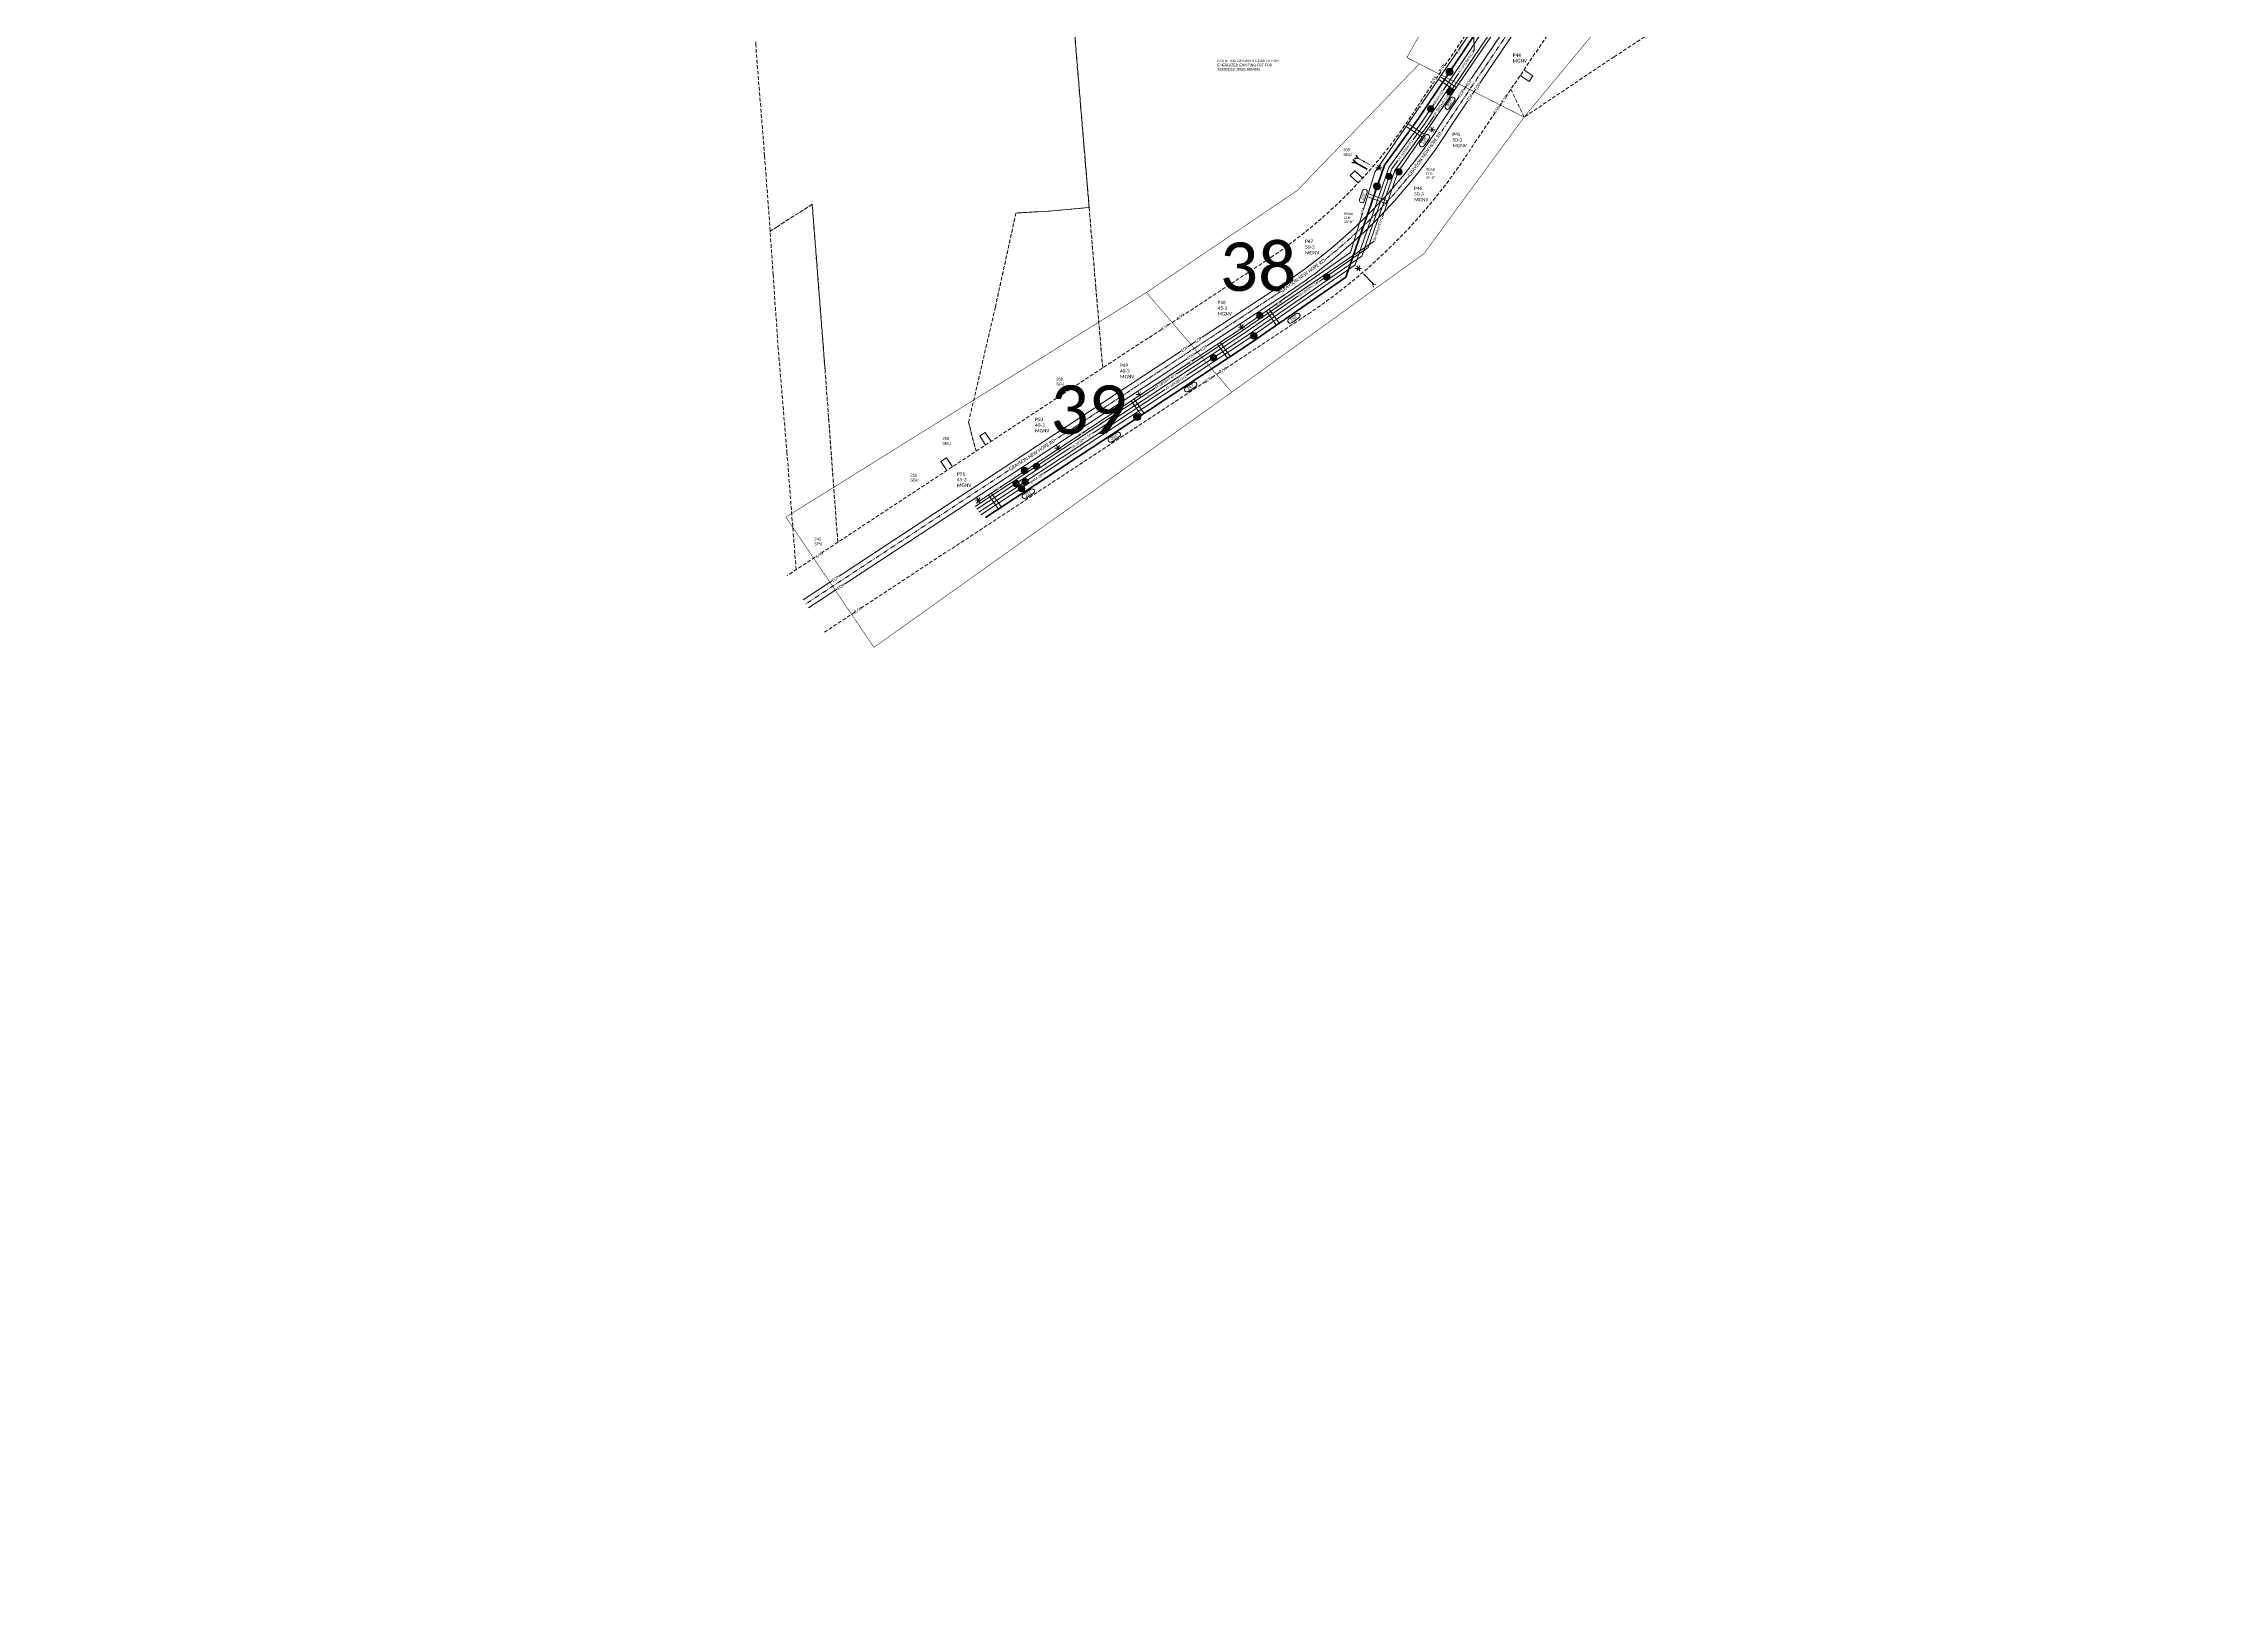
# Model space of a CAD drawing. Header units: inches. Extents: x 0 to 2372193, y 0 to 1426201.
# Drawn here: x 2362927 to 2367425, y 1418813 to 1421993 of the extents above; entities that cross this region are included whole.
import ezdxf
from ezdxf import colors
from ezdxf.entities.mleader import LeaderData, LeaderLine
from ezdxf.enums import TextEntityAlignment as Align
from ezdxf.math import Vec2, Vec3

# ---------------------------------------------------------------- set-up
doc = ezdxf.new("R2010")
doc.units = ezdxf.units.IN
doc.header["$MEASUREMENT"] = 0
doc.linetypes.add('DASHED', pattern=[0.75, 0.5, -0.25])
doc.linetypes.add('PHANTOM2', pattern=[1.25, 0.625, -0.125, 0.125, -0.125, 0.125, -0.125])
for name, color, linetype in [('ADDRESS', 6, 'Continuous'), ('AERIAL CABLE EX', 5, 'Continuous'), ('Center Line', 1, 'PHANTOM2'), ('EOP', 6, 'Continuous'), ('ga_clayton', 7, 'Continuous'), ('Grouping_Boundary', 2, 'Continuous'), ('LINE LABELS', 7, 'Continuous'), ('Parcels', 7, 'Continuous'), ('POLE INFO', 7, 'Continuous'), ('REELS BUBBLES', 87, 'Continuous'), ('Right_of_Way', 7, 'Continuous'), ('SPAN LENGTHS', 7, 'Continuous'), ('STREET NAMES', 250, 'Continuous')]:
    doc.layers.add(name, color=color, linetype=linetype)
for name, color, linetype, lineweight in [('AnchorGuyProposed', 1, 'Continuous', 50), ('AnchorGuyRemove', 7, 'Continuous', 0), ('DRIVEWAYS', 250, 'Continuous', 20), ('OVERLASH', 255, 'Continuous', 0), ('Poles', 7, 'Continuous', 0), ('PROP CABLE', 1, 'Continuous', 50), ('PROPOSED_AERIAL', 1, 'Continuous', 60), ('ROAD CLEARENCE TEXT', 7, 'Continuous', 0)]:
    doc.layers.add(name, color=color, linetype=linetype, lineweight=lineweight)
doc.styles.add('Annotative', font='arial.ttf')
doc.styles.add('calibri', font='calibri.ttf')
doc.styles.add('Legend', font='calibri.ttf')
doc.styles.add('PROPOSED', font='calibri.ttf')
doc.styles.get("Standard").update_dxf_attribs({"font": 'arial.ttf'})

# ---------------------------------------------------------------- blocks, each defined once
blk = doc.blocks.new('_Open90')
at = {"color": 0, "linetype": 'ByBlock', "lineweight": -2}
for p, q in [((0, 0), (-1, 0)), ((-0.5, 0.5), (0, 0)), ((0, 0), (-0.5, -0.5))]:
    blk.add_line(p, q, dxfattribs=at)
blk = doc.blocks.new('ACMAP_ANN_TEMPLATE_SPANS')
at = {"color": 0, "linetype": 'ByBlock', "lineweight": -2}
for p, q in [((-8.2, 12.5), (22.7, 12.5)), ((-8.2, -4.5), (22.7, -4.5))]:
    blk.add_line(p, q, dxfattribs=at)
for centre, start, end in [((-8.2, 4), 90, 270), ((22.7, 4), 270, 90)]:
    blk.add_arc(centre, 8.49, start, end, dxfattribs=at)
at = {"color": 18, "lineweight": 50, "true_color": 0x000000, "style": 'Annotative'}
blk.add_attdef('AERIALFOOT', text='', height=10, dxfattribs=at).set_placement((6.7, 4.7), align=Align.MIDDLE_CENTER)
blk = doc.blocks.new('POLES')
at = {"layer": 'Poles'}
for points in [[(-0.9, 1.7), (1.1, -1.8)], [(-0.9, -1.8), (1.1, 1.7)], [(-2, -0.1), (2.2, -0.1)]]:
    blk.add_lwpolyline(points, dxfattribs=at)
blk = doc.blocks.new('*U271')
for points in [[(0, 0), (-7.5, -1.1)], [(-7.5, -1.1), (-9.8, -0.4)], [(-7.5, -1.1), (-9.5, -2.4)], [(-8.6, -0.4), (-9.4, -0.8)], [(-8.4, -2.1), (-9.3, -2)], [(-8.8, -1), (-9.2, -0.2)], [(-8.9, -2.5), (-8.8, -1.6)], [(-8.3, -1.6), (-8.4, -0.8)], [(-7.5, -1.1), (-7.4, -0.9)], [(-7.4, -1.2), (-7.5, -1.1)], [(-3.4, -0.8), (-4.1, -0.3)], [(-4, -0.9), (-3.5, -0.2)]]:
    blk.add_lwpolyline(points)
blk = doc.blocks.new('*U272')
for p, q in [((0, 0), (-7.5, -1.1)), ((-7.5, -1.1), (-9.8, -0.4)), ((-9.5, -2.4), (-7.5, -1.1)), ((-8.3, -1.6), (-8.4, -0.8)), ((-7.5, -1.1), (-7.4, -0.9)), ((-7.4, -1.2), (-7.5, -1.1))]:
    blk.add_line(p, q)
blk = doc.blocks.new('*U275')
blk.add_line((8.2, -1.9), (8.4, -1.1))
for points in [[(0, 0), (7.5, -1.3)], [(7.5, -1.3), (7.3, -1.4)], [(7.4, -1.1), (7.5, -1.3)], [(9.4, -2.7), (7.5, -1.3), (9.7, -0.7)]]:
    blk.add_lwpolyline(points)
blk = doc.blocks.new('*U310')
at = {"linetype": 'Continuous', "lineweight": 0, "true_color": 0xffffff}
h = blk.add_hatch(color=7, dxfattribs=at)
h.dxf.hatch_style = 1
h.paths.add_polyline_path([(-0.122, 0, 1), (0.122, 0, 1)])
at = {"color": 0, "linetype": 'ByBlock', "lineweight": -2}
blk.add_circle((0, 0), 0.122, dxfattribs=at)
at = {"color": 0, "linetype": 'ByBlock', "lineweight": -2, "style": 'PROPOSED'}
blk.add_attdef('CCFN', text='', height=0.0844, dxfattribs=at).set_placement((0, 0), align=Align.MIDDLE_CENTER)
at = {"color": 0, "linetype": 'ByBlock', "lineweight": -2, "flags": 104}
blk.add_attdef('CCFA', text='', height=0.0844, dxfattribs=at).set_placement((0.206, 0.09), align=Align.TOP_LEFT)
blk = doc.blocks.new('*U419')
at = {"linetype": 'Continuous', "lineweight": 0}
for p, q in [((-0.01, -4), (-3.08, 0.16)), ((0.79, -3.4), (-2.28, 0.75))]:
    blk.add_line(p, q, dxfattribs=at)
blk = doc.blocks.new('*U420')
at = {"linetype": 'Continuous', "lineweight": 0}
for p, q in [((-0.01, -4), (-3.08, 0.16)), ((0.79, -3.4), (-2.28, 0.75))]:
    blk.add_line(p, q, dxfattribs=at)
blk = doc.blocks.new('*U421')
at = {"linetype": 'Continuous', "lineweight": 0}
for p, q in [((-0.01, -4), (-3.08, 0.16)), ((0.79, -3.4), (-2.28, 0.75))]:
    blk.add_line(p, q, dxfattribs=at)
blk = doc.blocks.new('*U392')
at = {"linetype": 'Continuous', "lineweight": 0}
for p, q in [((-0.01, -4), (-3.08, 0.16)), ((0.79, -3.4), (-2.28, 0.75))]:
    blk.add_line(p, q, dxfattribs=at)
blk = doc.blocks.new('*U393')
at = {"linetype": 'Continuous', "lineweight": 0}
for p, q in [((-0.01, -4), (-3.08, 0.16)), ((0.79, -3.4), (-2.28, 0.75))]:
    blk.add_line(p, q, dxfattribs=at)
blk = doc.blocks.new('*U394')
at = {"linetype": 'Continuous', "lineweight": 0}
for p, q in [((-0.03, -4.78), (-3.11, 0.19)), ((0.82, -4.26), (-2.26, 0.72))]:
    blk.add_line(p, q, dxfattribs=at)
blk = doc.blocks.new('*U395')
at = {"linetype": 'Continuous', "lineweight": 0}
for p, q in [((-0.01, -4), (-3.08, 0.16)), ((0.79, -3.4), (-2.28, 0.75))]:
    blk.add_line(p, q, dxfattribs=at)
blk = doc.blocks.new('*U490')
at = {"linetype": 'Continuous', "lineweight": 0, "true_color": 0xffffff}
h = blk.add_hatch(color=7, dxfattribs=at)
h.dxf.hatch_style = 1
h.paths.add_polyline_path([(-0.122, 0, 1), (0.122, 0, 1)])
at = {"color": 0, "linetype": 'ByBlock', "lineweight": -2}
blk.add_circle((0, 0), 0.122, dxfattribs=at)
at = {"color": 0, "linetype": 'ByBlock', "lineweight": -2, "style": 'PROPOSED'}
blk.add_attdef('CCFN', text='', height=0.0844, dxfattribs=at).set_placement((0, 0), align=Align.MIDDLE_CENTER)
at = {"color": 0, "linetype": 'ByBlock', "lineweight": -2, "flags": 104}
blk.add_attdef('CCFA', text='', height=0.0844, dxfattribs=at).set_placement((0.206, 0.09), align=Align.TOP_LEFT)

msp = doc.modelspace()

# ---------------------------------------------------------------- linework, layer by layer
at = {"layer": 'AERIAL CABLE EX', "lineweight": 0}
msp.add_lwpolyline([(2367594.9, 1423276.7), (2367211.6, 1423134.9), (2366978.1, 1423105.4), (2366451.5, 1422756.7), (2366239.7, 1422561.3), (2366093.5, 1422341), (2366094.7, 1422184.6), (2365892, 1422048.2), (2365672.5, 1421727.6), (2365622.5, 1421561.9), (2365392.1, 1421401.9), (2365188.3, 1421267.8), (2365015.9, 1421154.5), (2364850.2, 1421045.4)], dxfattribs=at)
for points in [[(2367534.9, 1423231.3), (2367391.5, 1423181.8), (2367214.2, 1423112.2), (2367013.2, 1423099.1), (2366674, 1422872), (2366466.4, 1422738), (2366240.1, 1422525.9), (2366133.9, 1422359), (2366136.1, 1422203.2), (2365910.3, 1422051.7), (2365876.8, 1422008.8), (2365877.8, 1421979.8), (2365776.6, 1421829.1), (2365707.6, 1421734.5), (2365645.7, 1421554.7), (2365402.6, 1421386.3), (2365198.6, 1421252.1), (2365026.3, 1421138.7), (2364855.9, 1421026.7)], [(2367565, 1423234.2), (2367400.5, 1423177.5), (2367393.9, 1423175.3), (2367237.1, 1423113.7), (2367215.7, 1423105.3), (2366987.7, 1423090.5), (2366890.1, 1423025.1), (2366670.1, 1422877.8), (2366462.1, 1422743.6), (2366412.8, 1422697.3), (2366235.1, 1422530.8), (2366154.1, 1422401.5), (2366126.8, 1422361.1), (2366129.3, 1422190.2), (2365913.5, 1422045.4), (2365770.9, 1421833.2), (2365701.4, 1421737.8), (2365632.1, 1421536.8), (2365406.6, 1421380.5), (2365202.5, 1421246.3), (2365030.1, 1421132.9), (2364859.8, 1421020.9)], [(2367512.6, 1423231), (2367389.1, 1423188.4), (2367212.7, 1423119.1), (2367038.7, 1423107.8), (2366677.9, 1422866.2), (2366470.8, 1422732.5), (2366245.5, 1422521.4), (2366140.9, 1422356.9), (2366142.9, 1422216.2), (2365964.9, 1422096.7), (2365782.3, 1421825.1), (2365713.9, 1421731.3), (2365659.3, 1421572.7), (2365591, 1421525.4)], [(2366157.3, 1422368.7), (2366147.9, 1422354.8), (2366149.7, 1422229.2), (2365990.5, 1422122.4), (2365786.5, 1421823.1), (2365720.2, 1421728), (2365671.2, 1421585.8), (2365394.8, 1421397.9), (2365191, 1421263.8), (2365018.6, 1421150.4), (2364848.2, 1421038.4)], [(2365591, 1421525.4), (2365398.7, 1421392.1), (2365194.8, 1421258), (2365022.4, 1421144.6), (2364852.1, 1421032.6)]]:
    msp.add_lwpolyline(points, dxfattribs=at).dxf.unprotected_set("ltscale", 0)
at = {"layer": 'DRIVEWAYS', "color": 1, "lineweight": 0}
for points in [[(2365980.3, 1421938.7), (2365998.7, 1421926.3), (2365991.1, 1421915.1), (2365972.8, 1421927.4)], [(2365638.5, 1421705.7), (2365622.2, 1421720.8), (2365631.5, 1421730.7), (2365647.7, 1421715.7)], [(2364870, 1421165.2), (2364857.8, 1421183.8), (2364869.2, 1421191.2), (2364881.3, 1421172.7)], [(2364790, 1421112.6), (2364777.8, 1421131.1), (2364789.1, 1421138.5), (2364801.3, 1421120.1)]]:
    msp.add_lwpolyline(points, dxfattribs=at)
at = {"layer": 'EOP', "color": 6, "lineweight": 0}
for points in [[(2364504.6, 1420829.1), (2365502.7, 1421485.6, 0.103775), (2365829.1, 1421821.9), (2366272.2, 1422478.1, -0.095217), (2366455.7, 1422666.7), (2366951.2, 1423001.3, -0.069074), (2367433.8, 1423224.8, -0.273612), (2367468.5, 1423216.3, 0.037295), (2367700.6, 1423021.6, -0.114982), (2368002, 1422693, 0.059176), (2368265.6, 1422310.2, 0.032124), (2368334.9, 1422234.2, -0.433878), (2368334.2, 1422190.4), (2368231.3, 1422097)], [(2366255.6, 1422489.2), (2365812.3, 1421832.9, -0.103817), (2365491.6, 1421502.2), (2364493.6, 1420845.9)]]:
    msp.add_lwpolyline(points, format="xyb", dxfattribs=at)
at = {"layer": 'Parcels', "color": 255, "linetype": 'DASHED', "lineweight": 0, "ltscale": 15}
for points in [[(2365111.5, 1421324.1), (2365097.3, 1421489.5), (2365083.5, 1421654.9), (2365071.8, 1421794.1), (2365049.3, 1422065.9), (2365026.5, 1422338.6), (2365024.5, 1422362.9), (2365201, 1422462.7), (2365204.5, 1422464.8), (2365372, 1422557.9), (2365418.5, 1422583.6), (2365486.5, 1422621.3), (2365588.5, 1422677.6), (2365679.5, 1422479.4), (2365775, 1422273.6), (2365882.1, 1422043.4)], [(2366134.7, 1422167.2), (2366229.2, 1422007), (2366166.5, 1421966), (2365980.7, 1421841.4), (2365953.4, 1421898.8)], [(2365049.3, 1422065.9), (2365071.8, 1421794.1), (2365083.5, 1421654.9), (2365082.6, 1421654.8), (2365081.4, 1421654.7), (2365000, 1421647.5), (2364932.5, 1421643.6), (2364890, 1421449.6), (2364834.8, 1421212.2), (2364850.2, 1421152.2)], [(2364565, 1420964.6), (2364538.7, 1421320.7), (2364514.2, 1421636.7), (2364512.4, 1421659.8), (2364512.2, 1421661.6), (2364511.4, 1421661.1), (2364439.9, 1421615.4), (2364425.6, 1421606.2), (2364425.5, 1421606.7), (2364417.1, 1421720.4), (2364414, 1421761.6), (2364410.5, 1421806.4), (2364397, 1421974.1), (2364396.2, 1421990.4), (2364395.9, 1421997)], [(2364479.1, 1420908.1), (2364460.2, 1421148.2), (2364442.2, 1421363.7), (2364431.7, 1421516), (2364425.6, 1421604.1), (2364425.6, 1421606.2), (2364439.9, 1421615.4), (2364511.4, 1421661.1), (2364512.2, 1421661.6), (2364512.4, 1421659.8), (2364514.2, 1421636.7), (2364538.7, 1421320.7), (2364565, 1420964.6)], [(2364850.2, 1421152.2), (2364834.8, 1421212.2), (2364890, 1421449.6), (2364932.5, 1421643.6), (2365000, 1421647.5), (2365081.4, 1421654.7), (2365082.6, 1421654.8), (2365083.5, 1421654.9), (2365097.3, 1421489.5), (2365111.5, 1421324.1)]]:
    msp.add_lwpolyline(points, dxfattribs=at)
at = {"layer": 'PROPOSED_AERIAL', "color": 5, "lineweight": 50}
msp.add_lwpolyline([(2365876.8, 1422008.8), (2365762.7, 1421838.9), (2365692.4, 1421742.5), (2365612.7, 1421511.2), (2365412.2, 1421372.2), (2365208, 1421237.9), (2365035.6, 1421124.5), (2364869.8, 1421015.5)], dxfattribs=at)
at = {"layer": 'Right_of_Way', "color": 3, "linetype": 'DASHED', "lineweight": 0, "ltscale": 15}
for points in [[(2364537.5, 1420779), (2365535.9, 1421435.6, 0.103656), (2365879.3, 1421789.1), (2366322.2, 1422444.8, -0.095182), (2366489.7, 1422617.2), (2366984.3, 1422951.2, -0.062462), (2367404.9, 1423152.6, 0.037542), (2367648.9, 1422947.9, -0.114927), (2367923, 1422649.9, 0.058765), (2368196.7, 1422252.3, 0.02478), (2368255.3, 1422186.3), (2368195.2, 1422131.8)], [(2366205.7, 1422522.5), (2365762.1, 1421865.7, -0.103949), (2365458.3, 1421552.1), (2364460.6, 1420896)]]:
    msp.add_lwpolyline(points, format="xyb", dxfattribs=at)

# ---------------------------------------------------------------- block references
at = {"layer": 'AnchorGuyProposed', "xscale": -3.5, "yscale": -3.5, "zscale": -3.5, "rotation": 143.2769644748171}
msp.add_blockref('*U272', (2365656.7, 1421734.4), dxfattribs=at)
at = {"layer": 'AnchorGuyRemove', "xscale": -3.5, "yscale": -3.5, "zscale": -3.5, "rotation": 143.2769644748171}
for name, p in [('*U271', (2365662.1, 1421743.6)), ('*U275', (2365649.4, 1421518.1))]:
    msp.add_blockref(name, p, dxfattribs=at)
at = {"layer": 'ga_clayton', "xscale": 3, "yscale": 3, "zscale": 3}
for p in [(2365790.7, 1421815.5), (2365680.9, 1421737.1), (2365638.5, 1421529.8), (2365397.8, 1421408.6), (2365186.3, 1421269.6), (2365018.9, 1421159.1), (2364854.8, 1421051.4)]:
    msp.add_blockref('POLES', p, dxfattribs=at)
at = {"layer": 'OVERLASH', "color": 18, "true_color": 0x000000, "xscale": 6.997610170159892, "yscale": 6.997610170159892, "zscale": 6.997610170159892, "rotation": 178.6214714704056}
for name, p in [('*U392', (2365454.3, 1421417.4)), ('*U421', (2365352.8, 1421349.6)), ('*U419', (2364880.9, 1421038.8))]:
    msp.add_blockref(name, p, dxfattribs=at)
at = {"layer": 'REELS BUBBLES', "color": 250, "lineweight": 0}
for name, p, xscale, yscale, zscale, values in [('*U310', (2365702.1, 1421719.3), 54.17900581686615, 54.17900581686615, 54.17900581686615, {'CCFN': '82'}), ('*U310', (2365677.3, 1421698.6), 60, 60, 60, {'CCFN': '14'}), ('*U490', (2365435.4, 1421432.1), 54.17900581686615, 54.17900581686615, 54.17900581686615, {'CCFN': '80'}), ('*U310', (2365423.2, 1421390.4), 54.17900581686615, 54.17900581686615, 54.17900581686615, {'CCFN': '83'}), ('*U310', (2365182.6, 1421222.9), 60, 60, 60, {'CCFN': '14'})]:
    msp.add_blockref(name, p, dxfattribs=dict(at, xscale=xscale, yscale=yscale, zscale=zscale)).add_auto_attribs(values)
at = {"layer": 'SPAN LENGTHS', "lineweight": 0}
ref = msp.add_blockref('ACMAP_ANN_TEMPLATE_SPANS', (2365827.4, 1421865.2), dxfattribs=dict(at, xscale=0.6, yscale=0.6, zscale=0.6, rotation=55.59901873294208))
ref.add_attrib('AERIALFOOT', "207'", dxfattribs={"layer": 'PROP CABLE', "height": 6, "rotation": 55.599, "style": 'Annotative'}).set_placement((2365827.4, 1421870.1), align=Align.MIDDLE_CENTER)
ref = msp.add_blockref('ACMAP_ANN_TEMPLATE_SPANS', (2365774.9, 1421787.9), dxfattribs=dict(at, xscale=0.6000000000000003, yscale=0.6000000000000003, zscale=0.6000000000000003, rotation=54.95638293492659))
ref.add_attrib('AERIALFOOT', "120'", dxfattribs={"layer": 'PROP CABLE', "height": 6, "rotation": 54.9564, "style": 'Annotative'}).set_placement((2365774.9, 1421792.8), align=Align.MIDDLE_CENTER)
ref = msp.add_blockref('ACMAP_ANN_TEMPLATE_SPANS', (2365650, 1421673.9), dxfattribs=dict(at, xscale=0.6, yscale=0.6, zscale=0.6, rotation=71.29294708004585))
ref.add_attrib('AERIALFOOT', "231'", dxfattribs={"layer": 'PROP CABLE', "height": 6, "rotation": 71.2929, "style": 'Annotative'}).set_placement((2365648.6, 1421678.6), align=Align.MIDDLE_CENTER)
ref = msp.add_blockref('ACMAP_ANN_TEMPLATE_SPANS', (2365503.9, 1421422.1), dxfattribs=dict(at, xscale=0.6, yscale=0.6, zscale=0.6, rotation=35.82903658794709))
ref.add_attrib('AERIALFOOT', "259'", dxfattribs={"layer": 'PROP CABLE', "height": 6, "rotation": 35.829, "style": 'Annotative'}).set_placement((2365505.5, 1421426.8), align=Align.MIDDLE_CENTER)
ref = msp.add_blockref('ACMAP_ANN_TEMPLATE_SPANS', (2365290.8, 1421280.5), dxfattribs=dict(at, xscale=0.5999999999999999, yscale=0.5999999999999999, zscale=0.5999999999999999, rotation=33.88381987134883))
ref.add_attrib('AERIALFOOT', "247'", dxfattribs={"layer": 'PROP CABLE', "height": 6, "rotation": 33.8838, "style": 'Annotative'}).set_placement((2365292.6, 1421285.1), align=Align.MIDDLE_CENTER)
ref = msp.add_blockref('ACMAP_ANN_TEMPLATE_SPANS', (2365133.3, 1421177.1), dxfattribs=dict(at, xscale=0.6000000000000001, yscale=0.6000000000000001, zscale=0.6000000000000001, rotation=34.6949242492548))
ref.add_attrib('AERIALFOOT', "202'", dxfattribs={"layer": 'PROP CABLE', "height": 6, "rotation": 34.6949, "style": 'Annotative'}).set_placement((2365134.9, 1421181.7), align=Align.MIDDLE_CENTER)
ref = msp.add_blockref('ACMAP_ANN_TEMPLATE_SPANS', (2364956, 1421060.3), dxfattribs=dict(at, xscale=0.5999999999999999, yscale=0.5999999999999999, zscale=0.5999999999999999, rotation=33.82432910977106))
ref.add_attrib('AERIALFOOT', "211'", dxfattribs={"layer": 'PROP CABLE', "height": 6, "rotation": 33.8243, "style": 'Annotative'}).set_placement((2364957.8, 1421064.9), align=Align.MIDDLE_CENTER)

# ---------------------------------------------------------------- texts
at = {"layer": 'ADDRESS', "color": 1, "lineweight": 35, "char_height": 6, "attachment_point": 1}
for s, insert in [('300\\PSBU', (2365607.7, 1421777.2)), ('260\\PSFU', (2365015.7, 1421303.9)), ('250\\PSBU', (2364780.9, 1421181.7)), ('250\\PSBU', (2364714.7, 1421105.9)), ('242\\PSFU', (2364516.6, 1420974.4))]:
    msp.add_mtext(s, dxfattribs=dict(at, insert=insert))
at = {"layer": 'Grouping_Boundary', "style": 'PROPOSED'}
for s, p in [('38', (2365353, 1421482.9)), ('39', (2365003.7, 1421188.1))]:
    msp.add_text(s, height=100, dxfattribs=at).set_placement(p)
at = {"layer": 'POLE INFO', "char_height": 7, "width": 0.296, "attachment_point": 1, "style": 'calibri'}
for s, insert in [('P44\\PMGNV', (2365957.1, 1421972.7)), ('P45\\P50-3\\PMGNV', (2365832.8, 1421809.5)), ('P46\\P50-3\\PMGNV', (2365753.8, 1421698.2)), ('P47\\P50-2\\PMGNV', (2365528.9, 1421588.7)), ('P48\\P45-3\\PMGNV', (2365348.4, 1421462.6)), ('P49\\P40-3\\PMGNV', (2365147.1, 1421332.9)), ('P50\\P40-3\\PMGNV', (2364971.8, 1421221.4)), ('P51\\P45-3\\PMGNV', (2364810.9, 1421109.1))]:
    msp.add_mtext(s, dxfattribs=dict(at, insert=insert))
at = {"layer": 'ROAD CLEARENCE TEXT', "lineweight": 50, "char_height": 5, "attachment_point": 1, "style": 'PROPOSED'}
for s, insert in [('ROAD CLR:\\P25\'-8"', (2365778.5, 1421735.8)), ('ROAD CLR:\\P20\'-8"', (2365609.6, 1421644.7))]:
    msp.add_mtext_dynamic_manual_height_columns(s, width=26.234, gutter_width=50, heights=[0], dxfattribs=dict(at, insert=insert))

# ---------------------------------------------------------------- leaders
at = {"layer": 'ga_clayton'}
ml = msp.add_multileader_mtext('Standard', dxfattribs=at)
ml.set_content('\\pxt10;NOTE: 749-772 UNITS COUNTS FOR\\P\\ptz;ENERGIZED EXISTING FBT FOR \\PADDRESS 748 (51995432)', color=256)
ml.set_leader_properties(color=256, linetype='ByLayer', lineweight=30)
ml.set_arrow_properties(name='OPEN90')
ml.build(insert=Vec2(0, 0))
ml.multileader.update_dxf_attribs({"leader_type": 2, "dogleg_length": 0.36, "arrow_head_size": 22.6, "scale": 5})
ctx = ml.context
ctx.base_point, ctx.scale, ctx.char_height, ctx.arrow_head_size, ctx.landing_gap_size, ctx.plane_origin = Vec3(2370638.2, 1425758.3), 5, 5.278, 22.6, 0.203, Vec3(2370622, 1425682.5)
notes = []
notes.append((ctx, [(0, (0, 0, 0), (0, 0), (1, 0), 1, [])]))
ctx.mtext.insert, ctx.mtext.width, ctx.mtext.defined_height, ctx.mtext.flow_direction = Vec3(2370638.4, 1425760.9), 154.065, 53.2, 5
ml = msp.add_multileader_mtext('Standard', dxfattribs=at)
ml.set_content('\\pxt10;NOTE: 773-778 UNITS COUNTS FOR\\P\\ptz;ENERGIZED EXISTING FBT FOR \\PADDRESS 788 (51991809)', color=256)
ml.set_leader_properties(color=256, linetype='ByLayer', lineweight=30)
ml.set_arrow_properties(name='OPEN90')
ml.build(insert=Vec2(0, 0))
ml.multileader.update_dxf_attribs({"leader_type": 2, "dogleg_length": 0.36, "arrow_head_size": 22.6, "scale": 5})
ctx = ml.context
ctx.base_point, ctx.scale, ctx.char_height, ctx.arrow_head_size, ctx.landing_gap_size, ctx.plane_origin = Vec3(2370772.5, 1425436.3), 5, 5.278, 22.6, 0.203, Vec3(2370756.3, 1425360.5)
notes.append((ctx, [(0, (0, 0, 0), (0, 0), (1, 0), 1, [])]))
ctx.mtext.insert, ctx.mtext.width, ctx.mtext.defined_height, ctx.mtext.flow_direction = Vec3(2370772.7, 1425438.9), 154.065, 53.2, 5
ml = msp.add_multileader_mtext('Standard', dxfattribs=at)
ml.set_content('\\pxt10;NOTE: 709-720 UNITS COUNTS FOR\\P\\ptz;ENERGIZED EXISTING FBT FOR \\PADDRESS 300(51985455)', color=256)
ml.set_leader_properties(color=256, linetype='ByLayer', lineweight=30)
ml.set_arrow_properties(name='OPEN90')
ml.build(insert=Vec2(0, 0))
ml.multileader.update_dxf_attribs({"leader_type": 2, "dogleg_length": 0.36, "arrow_head_size": 22.6, "scale": 5})
ctx = ml.context
ctx.base_point, ctx.scale, ctx.char_height, ctx.arrow_head_size, ctx.landing_gap_size, ctx.plane_origin = Vec3(2365348.1, 1421957.6), 5, 5.278, 22.6, 0.203, Vec3(2365331.9, 1421881.7)
notes.append((ctx, [(0, (0, 0, 0), (0, 0), (1, 0), 1, [])]))
ctx.mtext.insert, ctx.mtext.width, ctx.mtext.defined_height, ctx.mtext.flow_direction = Vec3(2365348.3, 1421960.2), 154.065, 53.2, 5
for ctx, leaders in notes:
    for number, flags, end, landing, length, lines in leaders:
        leader = LeaderData()
        leader.index, (leader.has_last_leader_line, leader.has_dogleg_vector, leader.attachment_direction) = number, flags
        leader.last_leader_point, leader.dogleg_vector, leader.dogleg_length = Vec3(end), Vec3(landing), length
        for number, points, colour, breaks in lines:
            line = LeaderLine()
            line.index, line.vertices, line.color, line.breaks = number, Vec3.list(points), colors.encode_raw_color(colour), breaks
            leader.lines.append(line)
        ctx.leaders.append(leader)

# ---------------------------------------------------------------- next in the draw order: texts
at = {"layer": 'AERIAL CABLE EX', "char_height": 5, "attachment_point": 5, "style": 'Legend', "bg_fill": 3, "box_fill_scale": 1.1, "bg_fill_color": 256, "bg_fill_transparency": 0}
for s, insert, width, rotation in [('\\pxqc;AT-3492B6-012', (2365860.2, 1421953.5), 51.258, 55.1403), ('BHAA-300', (2365804.5, 1421883.2), 32.473, 57.0193), ('\\pxqc;AT-3492B6-012', (2365736, 1421773.5), 51.258, 55.1403), ('\\pxqc;SR-5B92MT-072', (2365679.8, 1421610.9), 51.258, 71.1071), ('\\pxqc;SR-5B92MT-144', (2365536.8, 1421487.8), 51.258, 35.1404), ('\\pxqc;AT-3492B6-012', (2365262.3, 1421293.9), 51.258, 32.836), ('\\pxqc;SR-5B92MT-144', (2365068.3, 1421174.7), 51.258, 35.5549), ('BHAA-300', (2364975.7, 1421097.1), 32.473, 35.3414)]:
    msp.add_mtext(s, dxfattribs=dict(at, insert=insert, width=width, rotation=rotation))

# ---------------------------------------------------------------- next in the draw order: block references
at = {"layer": 'OVERLASH', "color": 18, "true_color": 0x000000, "xscale": 6.997610170159892, "yscale": 6.997610170159892, "zscale": 6.997610170159892, "rotation": 217.4531280992858}
msp.add_blockref('*U394', (2365680.9, 1421656.8), dxfattribs=at)
at = {"layer": 'REELS BUBBLES', "color": 250, "lineweight": 0, "xscale": 54.17900581686615, "yscale": 54.17900581686615, "zscale": 54.17900581686615}
msp.add_blockref('*U310', (2364944, 1421075.2), dxfattribs=at).add_auto_attribs({'CCFN': '83'})

# ---------------------------------------------------------------- next in the draw order: texts
at = {"layer": 'AERIAL CABLE EX', "char_height": 5, "width": 51.258, "attachment_point": 5, "style": 'Legend', "bg_fill": 3, "box_fill_scale": 1.1, "bg_fill_color": 256, "bg_fill_transparency": 0}
for s, insert, rotation in [('\\pxqc;SR-5B92MT-144', (2365809.5, 1421865.6), 55.3668), ('\\pxqc;SR-5B92MT-072', (2365241.4, 1421297), 33.1557)]:
    msp.add_mtext(s, dxfattribs=dict(at, insert=insert, rotation=rotation))

# ---------------------------------------------------------------- next in the draw order: linework, layer by layer
at = {"layer": 'Center Line', "color": 7, "linetype": 'PHANTOM2', "lineweight": 0, "ltscale": 15}
msp.add_lwpolyline([(2367453.2, 1423242.9, 0.069321), (2366945.7, 1423009.7), (2366450.1, 1422674.9, 0.095223), (2366263.9, 1422483.6), (2365820.7, 1421827.4, -0.103796), (2365497.1, 1421493.9), (2364499.1, 1420837.5)], format="xyb", dxfattribs=at)
msp.add_lwpolyline([(2367453.2, 1423242.9, 0.069321), (2366945.7, 1423009.7), (2366450.1, 1422674.9, 0.095223), (2366263.9, 1422483.6), (2365820.7, 1421827.4, -0.103796), (2365497.1, 1421493.9), (2364499.1, 1420837.5)], format="xyb", dxfattribs=at)
at = {"layer": 'Grouping_Boundary', "const_width": 1}
for points in [[(2366161.8, 1422600.6), (2366406.1, 1422458.3), (2366264.3, 1422183.3), (2365980.7, 1421841.4), (2365738.8, 1421964.3), (2365982.3, 1422397.2)], [(2365764.5, 1421951.2), (2365980.7, 1421841.4), (2365774, 1421559.8), (2365377.7, 1421274.1), (2365201.6, 1421479.8), (2365513, 1421690.3)], [(2365201.6, 1421479.8), (2365377.7, 1421274.1), (2364639.6, 1420747.8), (2364457.9, 1421016.5)]]:
    msp.add_lwpolyline(points, close=True, dxfattribs=at)

# ---------------------------------------------------------------- next in the draw order: block references
at = {"layer": 'OVERLASH', "color": 18, "true_color": 0x000000}
for name, p, xscale, yscale, zscale, rotation in [('*U395', (2365818.8, 1421897.4), 6.997610170159894, 6.997610170159894, 6.997610170159894, 199.0293314885834), ('*U393', (2365752, 1421800.7), 6.997610170159894, 6.997610170159894, 6.997610170159894, 199.0293314885834), ('*U420', (2365175.5, 1421231.7), 6.997610170159892, 6.997610170159892, 6.997610170159892, 178.6214714704056)]:
    msp.add_blockref(name, p, dxfattribs=dict(at, xscale=xscale, yscale=yscale, zscale=zscale, rotation=rotation))

# ---------------------------------------------------------------- next in the draw order: texts
at = {"color": 7, "char_height": 5, "attachment_point": 5, "style": 'Legend', "bg_fill": 3, "box_fill_scale": 1, "bg_fill_color": 256, "bg_fill_transparency": 0}
for insert, rotation in [((2365845.2, 1421978.1), 56.6638), ((2365768.1, 1421866.2), 56.6638), ((2365647.3, 1421647), 73.6289), ((2365474.7, 1421457.5), 32.4695), ((2365293, 1421336.7), 32.4695), ((2365068.2, 1421188.7), 32.4695), ((2364896.6, 1421075.9), 32.4695)]:
    msp.add_mtext_dynamic_manual_height_columns('10M', width=6.069, gutter_width=1, heights=[6.67], dxfattribs=dict(at, insert=insert, rotation=rotation))
at = {"layer": 'LINE LABELS', "char_height": 6, "attachment_point": 5, "style": 'Legend', "bg_fill": 3, "box_fill_scale": 1.1, "bg_fill_color": 256, "bg_fill_transparency": 0}
for s, insert, width, rotation in [('\\pxqc;R/W', (2365811.5, 1421943.2), 11.311, 57.0456), ('\\pxqc;EOP', (2365866.8, 1421913.4), 15.519, 56.2817), ('\\pxqc;R/W', (2365939.6, 1421878.4), 11.311, 54.9825), ('\\pxqc;R/W', (2365271.9, 1421429.5), 11.311, 35.1795), ('\\pxqc;EOP', (2365308.6, 1421381.8), 15.519, 34.4155), ('\\pxqc;R/W', (2365359.7, 1421319.8), 11.311, 33.1164), ('\\pxqc;R/W', (2364527.2, 1420938.5), 11.311, 35.1795), ('\\pxqc;EOP', (2364559.7, 1420889.4), 15.519, 34.4155), ('\\pxqc;R/W', (2364606.8, 1420824.6), 11.311, 33.1164)]:
    msp.add_mtext(s, dxfattribs=dict(at, insert=insert, width=width, rotation=rotation))
at = {"layer": 'STREET NAMES', "color": 6, "char_height": 7, "attachment_point": 5, "style": 'Legend', "bg_fill": 3, "box_fill_scale": 1, "bg_fill_color": 256, "bg_fill_transparency": 0}
for insert, rotation in [((2365776.2, 1421765.3), 53.886), ((2364965.8, 1421144.9), 33.0394)]:
    msp.add_mtext_dynamic_manual_height_columns('{\\C7;GRAYSON NEW HOPE RD}', width=111.575, gutter_width=33.6, heights=[0], dxfattribs=dict(at, insert=insert, rotation=rotation))

# ---------------------------------------------------------------- next in the draw order: block references
at = {"layer": 'REELS BUBBLES', "color": 250, "lineweight": 0, "xscale": 54.17900581686615, "yscale": 54.17900581686615, "zscale": 54.17900581686615}
for name, p, values in [('*U310', (2365788, 1421858.3), {'CCFN': '83'}), ('*U490', (2365722.6, 1421728.5), {'CCFN': '85'}), ('*U310', (2364950.1, 1421112.7), {'CCFN': '80'}), ('*U310', (2364951.4, 1421089.4), {'CCFN': '82'}), ('*U310', (2364974.9, 1421121.3), {'CCFN': '85'}), ('*U310', (2364932.8, 1421085.6), {'CCFN': '84'})]:
    msp.add_blockref(name, p, dxfattribs=at).add_auto_attribs(values)

# ---------------------------------------------------------------- next in the draw order: texts
at = {"layer": 'LINE LABELS', "char_height": 6, "attachment_point": 5, "style": 'Legend', "bg_fill": 3, "box_fill_scale": 1.1, "bg_fill_color": 256, "bg_fill_transparency": 0}
for s, insert, width, rotation in [('\\pxqc;R/W', (2365793.8, 1421918), 11.311, 57.0456), ('\\pxqc;EOP', (2365884.5, 1421904), 15.519, 54.2971), ('\\pxqc;R/W', (2365924.1, 1421855.9), 11.311, 54.9825), ('\\pxqc;R/W', (2365239.8, 1421408.4), 11.311, 35.1795), ('\\pxqc;EOP', (2365320, 1421365.4), 15.519, 32.4309), ('\\pxqc;R/W', (2365330, 1421300.2), 11.311, 33.1164), ('\\pxqc;EOP', (2364571.5, 1420873.2), 15.519, 32.4309)]:
    msp.add_mtext(s, dxfattribs=dict(at, insert=insert, width=width, rotation=rotation))
at = {"layer": 'STREET NAMES', "color": 6, "insert": (2365523.7, 1421514.1), "char_height": 7, "attachment_point": 5, "rotation": 35.8367, "style": 'Legend', "bg_fill": 3, "box_fill_scale": 1, "bg_fill_color": 256, "bg_fill_transparency": 0}
msp.add_mtext_dynamic_manual_height_columns('{\\C7;GRAYSON NEW HOPE RD}', width=111.575, gutter_width=33.6, heights=[0], dxfattribs=at)

# ---------------------------------------------------------------- next in the draw order: block references
at = {"layer": 'REELS BUBBLES', "color": 250, "lineweight": 0}
for p, xscale, yscale, zscale, values in [((2365827, 1421934.7), 60, 60, 60, {'CCFN': '14'}), ((2365573.6, 1421512.2), 54.17900581686615, 54.17900581686615, 54.17900581686615, {'CCFN': '84'}), ((2365340.1, 1421345.1), 54.17900581686615, 54.17900581686615, 54.17900581686615, {'CCFN': '82'})]:
    msp.add_blockref('*U310', p, dxfattribs=dict(at, xscale=xscale, yscale=yscale, zscale=zscale)).add_auto_attribs(values)

# ---------------------------------------------------------------- next in the draw order: texts
at = {"layer": 'LINE LABELS', "char_height": 6, "width": 15.519, "attachment_point": 5, "style": 'Legend', "bg_fill": 3, "box_fill_scale": 1.1, "bg_fill_color": 256, "bg_fill_transparency": 0}
for insert, rotation in [((2365851.3, 1421891), 56.2817), ((2365280.4, 1421363.4), 34.4155)]:
    msp.add_mtext('\\pxqc;EOP', dxfattribs=dict(at, insert=insert, rotation=rotation))

# ---------------------------------------------------------------- next in the draw order: block references
at = {"layer": 'REELS BUBBLES', "color": 250, "lineweight": 0, "xscale": 54.17900581686615, "yscale": 54.17900581686615, "zscale": 54.17900581686615}
msp.add_blockref('*U310', (2365827.5, 1421893.8), dxfattribs=at).add_auto_attribs({'CCFN': '84'})

# ---------------------------------------------------------------- next in the draw order: texts
at = {"layer": 'LINE LABELS', "char_height": 6, "width": 15.519, "attachment_point": 5, "style": 'Legend', "bg_fill": 3, "box_fill_scale": 1.1, "bg_fill_color": 256, "bg_fill_transparency": 0}
for insert, rotation in [((2365869, 1421881.6), 54.2971), ((2365293.2, 1421347.8), 32.4309)]:
    msp.add_mtext('\\pxqc;EOP', dxfattribs=dict(at, insert=insert, rotation=rotation))

doc.saveas('drawing.dxf')
